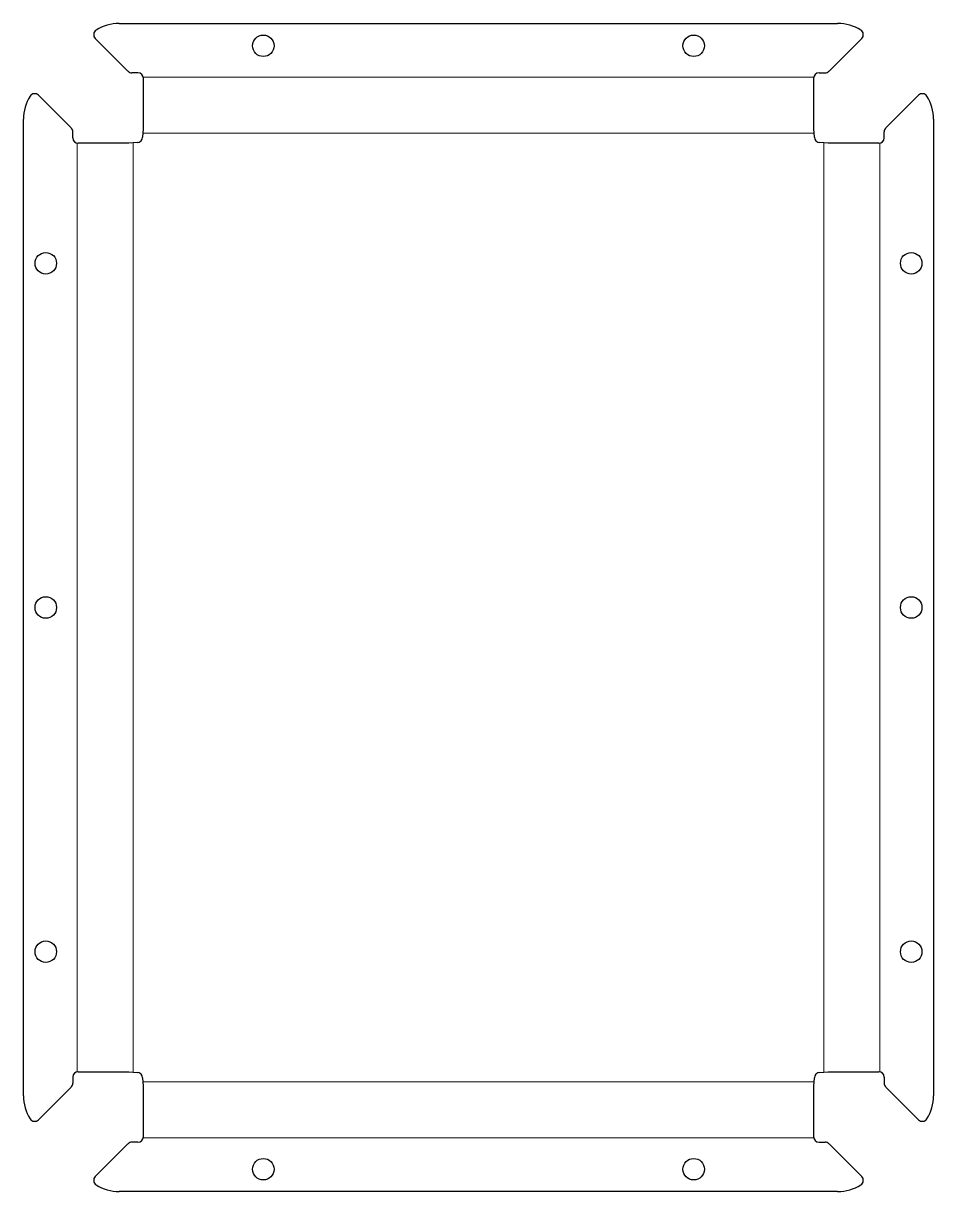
# Model space of a CAD drawing. Header units: inches. Extents: x -5.3 to 5.3, y -6.8 to 6.8.
import ezdxf

# ---------------------------------------------------------------- set-up
doc = ezdxf.new("R2010")
doc.units = ezdxf.units.IN
doc.header["$MEASUREMENT"] = 0

msp = doc.modelspace()

# ---------------------------------------------------------------- linework, layer by layer
at = {"linetype": 'Continuous', "lineweight": 25}
for p, q in [((-4.173, 6.787), (4.172, 6.787)), ((-4.072, 6.231), (-4.453, 6.612)), ((4.072, 6.231), (4.453, 6.612)), ((-3.956, 6.212), (-4.027, 6.212)), ((-3.894, 6.15), (-3.894, 5.561)), ((3.894, 5.561), (3.894, 6.15)), ((3.956, 6.212), (4.027, 6.212)), ((-4.731, 5.572), (-5.112, 5.953)), ((4.731, 5.572), (5.112, 5.953)), ((-5.287, -5.673), (-5.287, 5.673)), ((5.287, 5.673), (5.287, -5.673)), ((-4.712, 5.456), (-4.712, 5.527)), ((-3.894, 5.561), (-3.902, 5.465)), ((3.902, 5.465), (3.894, 5.561)), ((4.712, 5.456), (4.712, 5.527)), ((-4.061, 5.394), (-4.65, 5.394)), ((-3.965, 5.402), (-4.061, 5.394)), ((4.061, 5.394), (3.965, 5.402)), ((4.65, 5.394), (4.061, 5.394)), ((-4.65, -5.394), (-4.061, -5.394)), ((-4.061, -5.394), (-3.965, -5.403)), ((3.965, -5.403), (4.061, -5.394)), ((4.061, -5.394), (4.65, -5.394)), ((-4.712, -5.456), (-4.712, -5.527)), ((-3.902, -5.465), (-3.894, -5.561)), ((-3.894, -5.561), (-3.894, -6.15)), ((3.894, -5.561), (3.902, -5.465)), ((3.894, -6.15), (3.894, -5.561)), ((4.712, -5.456), (4.712, -5.527)), ((-4.731, -5.572), (-5.112, -5.953)), ((4.731, -5.572), (5.112, -5.953)), ((-4.072, -6.231), (-4.453, -6.612)), ((-3.956, -6.212), (-4.027, -6.212)), ((3.956, -6.212), (4.027, -6.212)), ((4.072, -6.231), (4.453, -6.612)), ((4.172, -6.787), (-4.173, -6.787))]:
    msp.add_line(p, q, dxfattribs=at)
at = {"color": 8, "linetype": 'Continuous', "lineweight": 0, "true_color": 0x808080}
for p, q in [((-3.896, 6.164), (3.896, 6.164)), ((-3.898, 5.513), (3.898, 5.513)), ((-4.664, -5.396), (-4.664, 5.396)), ((-4.013, -5.398), (-4.013, 5.398)), ((4.013, 5.398), (4.013, -5.398)), ((4.664, 5.396), (4.664, -5.396)), ((3.898, -5.513), (-3.898, -5.513)), ((3.896, -6.164), (-3.896, -6.164))]:
    msp.add_line(p, q, dxfattribs=at)
at = {"linetype": 'Continuous', "lineweight": 25}
for centre in [(-2.5, 6.527), (2.5, 6.527), (-5.027, 4), (5.027, 4), (-5.027, 0), (5.027, 0), (-5.027, -4), (5.027, -4), (-2.5, -6.527), (2.5, -6.527)]:
    msp.add_circle(centre, 0.125, dxfattribs=at)
for centre, radius, start, end in [((-4.173, 6.287), 0.5, 90, 122.6264), ((4.172, 6.287), 0.5, 57.3736, 90), ((-4.408, 6.656), 0.0625, 122.6264, 225), ((4.408, 6.656), 0.0625, 315, 57.3736), ((-4.027, 6.275), 0.0625, 225, 270), ((-3.956, 6.15), 0.0625, 0, 90), ((3.956, 6.15), 0.0625, 90, 180), ((4.027, 6.275), 0.0625, 270, 315), ((-4.787, 5.673), 0.5, 147.3736, 180), ((-5.156, 5.908), 0.0625, 45, 147.3736), ((5.156, 5.908), 0.0625, 32.6264, 135), ((4.787, 5.673), 0.5, 0, 32.6264), ((-4.775, 5.527), 0.0625, 0, 45), ((4.775, 5.527), 0.0625, 135, 180), ((-4.65, 5.456), 0.0625, 180, 270), ((-3.965, 5.465), 0.0625, 270, 360), ((3.965, 5.465), 0.0625, 180, 270), ((4.65, 5.456), 0.0625, 270, 360), ((-4.65, -5.456), 0.0625, 90, 180), ((-3.965, -5.465), 0.0625, 0, 90), ((3.965, -5.465), 0.0625, 90, 180), ((4.65, -5.456), 0.0625, 0, 90), ((-4.775, -5.527), 0.0625, 315, 0), ((4.775, -5.527), 0.0625, 180, 225), ((-4.787, -5.673), 0.5, 180, 212.6264), ((4.787, -5.673), 0.5, 327.3736, 0), ((-5.156, -5.908), 0.0625, 212.6264, 315), ((5.156, -5.908), 0.0625, 225, 327.3736), ((-4.027, -6.275), 0.0625, 90, 135), ((-3.956, -6.15), 0.0625, 270, 0), ((3.956, -6.15), 0.0625, 180, 270), ((4.027, -6.275), 0.0625, 45, 90), ((-4.408, -6.656), 0.0625, 135, 237.3736), ((4.408, -6.656), 0.0625, 302.6264, 45), ((-4.173, -6.287), 0.5, 237.3736, 270), ((4.172, -6.287), 0.5, 270, 302.6264)]:
    msp.add_arc(centre, radius, start, end, dxfattribs=at)

doc.saveas('drawing.dxf')
